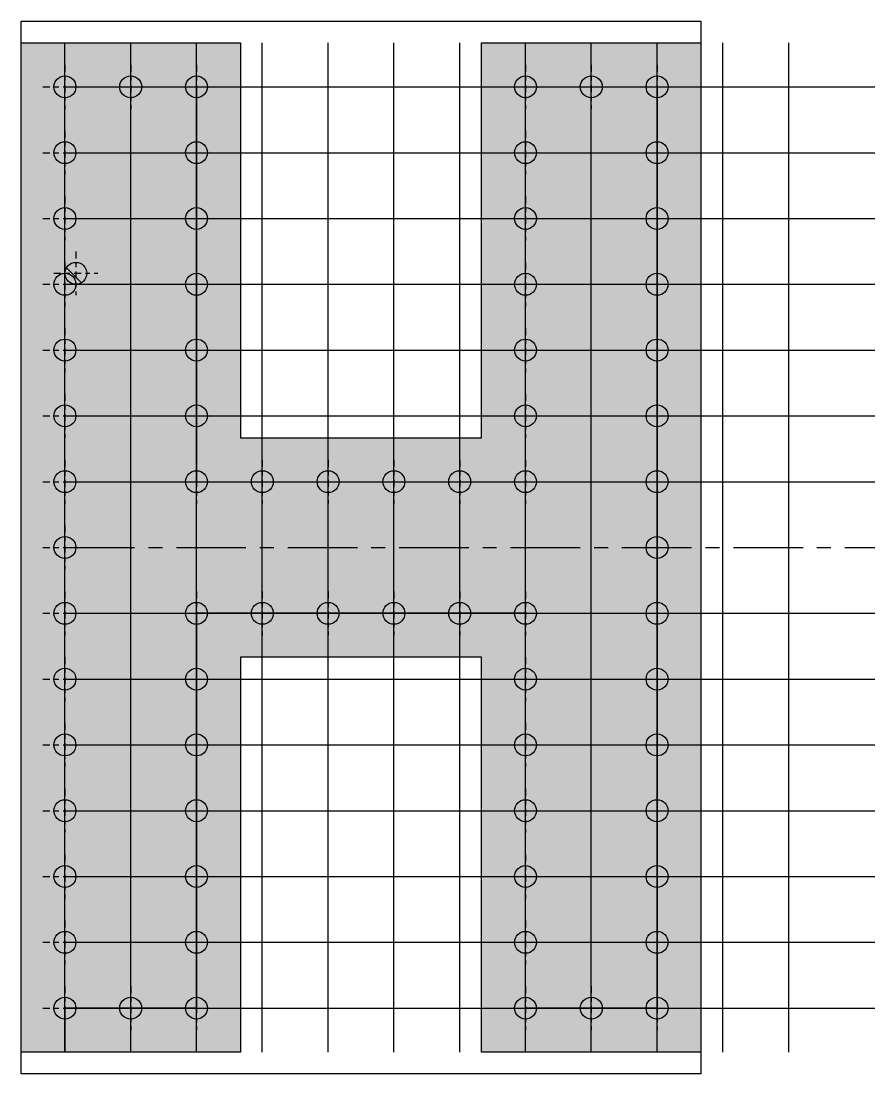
# Model space of a CAD drawing. Header units: millimetres. Extents: x 0 to 4525, y 0 to 244.
# Drawn here: x 0 to 19.33, y 25.5 to 49.5 of the extents above; entities that cross this region are included whole.
import ezdxf

# ---------------------------------------------------------------- set-up
doc = ezdxf.new("R2010")
doc.units = ezdxf.units.MM
doc.linetypes.add('CENTER', pattern=[50.8, 31.75, -6.35, 6.35, -6.35])
doc.layers.add('PixelCenter', color=116, linetype='Continuous')
doc.layers.add('Pixels', color=90, linetype='Continuous')
doc.layers.get('0').off()

# ---------------------------------------------------------------- blocks, each defined once
blk = doc.blocks.new('Pixel')
h = blk.add_hatch(color=256)
h.paths.add_polyline_path([(0, 0.25), (0, 0), (0.25, 0, 0.414214)], flags=17)
edge = h.paths.add_edge_path()
edge.add_arc((0, 0), 0.25, 0, 360)
h = blk.add_hatch()
h.set_pattern_fill('ANSI38', color=256, style=0)
edge = h.paths.add_edge_path()
edge.add_arc((0, 0), 0.25, 0, 360)
h = blk.add_hatch(color=1)
h.paths.add_polyline_path([(0, 0.25), (0, 0), (0.25, 0, 0.414214)])
h.paths.add_polyline_path([(0, 0.25, 0.414214), (-0.25, 0), (0, 0)])
h.paths.add_polyline_path([(0, 0), (-0.25, 0, 0.414214), (0, -0.25)])
h.paths.add_polyline_path([(0.25, 0), (0, 0), (0, -0.25, 0.414214)])
at = {"layer": 'PixelCenter', "linetype": 'CENTER', "ltscale": 0.005}
for p, q in [((0, 0.5), (0, -0.5)), ((-0.5, 0), (0.5, 0))]:
    blk.add_line(p, q, dxfattribs=at)
at = {"layer": 'Pixels'}
blk.add_circle((0, 0), 0.25, dxfattribs=at)

msp = doc.modelspace()

# ---------------------------------------------------------------- hatches: boundary and pattern name
at = {"layer": 'Pixels'}
msp.add_hatch(color=256, dxfattribs=at).paths.add_polyline_path([(0, 49), (0, 26), (5, 26), (5, 35), (10.5, 35), (10.5, 26), (15.5, 26), (15.5, 49), (10.5, 49), (10.5, 40), (5, 40), (5, 49)])

# ---------------------------------------------------------------- linework, layer by layer
for p, q in [((1, 48), (1, 49)), ((1, 26), (1, 49)), ((2.5, 26), (2.5, 49)), ((4, 26), (4, 49)), ((5.5, 26), (5.5, 49)), ((7, 26), (7, 49)), ((8.5, 26), (8.5, 49)), ((10, 26), (10, 49)), ((11.5, 26), (11.5, 49)), ((13, 26), (13, 49)), ((14.5, 26), (14.5, 49)), ((16, 26), (16, 49)), ((17.5, 26), (17.5, 49)), ((1, 48), (129, 48)), ((1, 46.5), (129, 46.5)), ((1, 45), (129, 45)), ((1, 43.5), (129, 43.5)), ((1, 42), (129, 42)), ((1, 40.5), (129, 40.5)), ((1, 39), (129, 39)), ((1, 36), (129, 36)), ((1, 34.5), (129, 34.5)), ((1, 33), (129, 33)), ((1, 31.5), (129, 31.5)), ((1, 30), (129, 30)), ((1, 28.5), (129, 28.5)), ((1, 27), (129, 27)), ((1, 27), (1, 26))]:
    msp.add_line(p, q, dxfattribs=at)
at = {"layer": 'Pixels', "color": 180, "linetype": 'CENTER', "ltscale": 0.05}
msp.add_line((1, 37.5), (129, 37.5), dxfattribs=at)
at = {"layer": 'Pixels'}
for points in [[(0, 49.5), (15.5, 49.5), (15.5, 25.5), (0, 25.5)], [(0, 49), (5, 49), (5, 40), (10.5, 40), (10.5, 49), (15.5, 49), (15.5, 26), (10.5, 26), (10.5, 35), (5, 35), (5, 26), (0, 26)], [(1, 48), (4, 48), (4, 39), (11.5, 39), (11.5, 48), (14.5, 48), (14.5, 27), (11.5, 27), (11.5, 36), (4, 36), (4, 27), (1, 27)]]:
    msp.add_lwpolyline(points, close=True, dxfattribs=at)

# ---------------------------------------------------------------- block references
for p in [(1, 48), (2.5, 48), (4, 48), (11.5, 48), (13, 48), (14.5, 48), (1, 46.5), (4, 46.5), (11.5, 46.5), (14.5, 46.5), (1, 45), (4, 45), (11.5, 45), (14.5, 45), (1.25, 43.75), (1, 43.5), (4, 43.5), (11.5, 43.5), (14.5, 43.5), (1, 42), (4, 42), (11.5, 42), (14.5, 42), (1, 40.5), (4, 40.5), (11.5, 40.5), (14.5, 40.5), (1, 39), (4, 39), (5.5, 39), (7, 39), (8.5, 39), (10, 39), (11.5, 39), (14.5, 39), (1, 37.5), (14.5, 37.5), (1, 36), (4, 36), (5.5, 36), (7, 36), (8.5, 36), (10, 36), (11.5, 36), (14.5, 36), (1, 34.5), (4, 34.5), (11.5, 34.5), (14.5, 34.5), (1, 33), (4, 33), (11.5, 33), (14.5, 33), (1, 31.5), (4, 31.5), (11.5, 31.5), (14.5, 31.5), (1, 30), (4, 30), (11.5, 30), (14.5, 30), (1, 28.5), (4, 28.5), (11.5, 28.5), (14.5, 28.5), (1, 27), (2.5, 27), (4, 27), (11.5, 27), (13, 27), (14.5, 27)]:
    msp.add_blockref('Pixel', p, dxfattribs=at)

doc.saveas('drawing.dxf')
